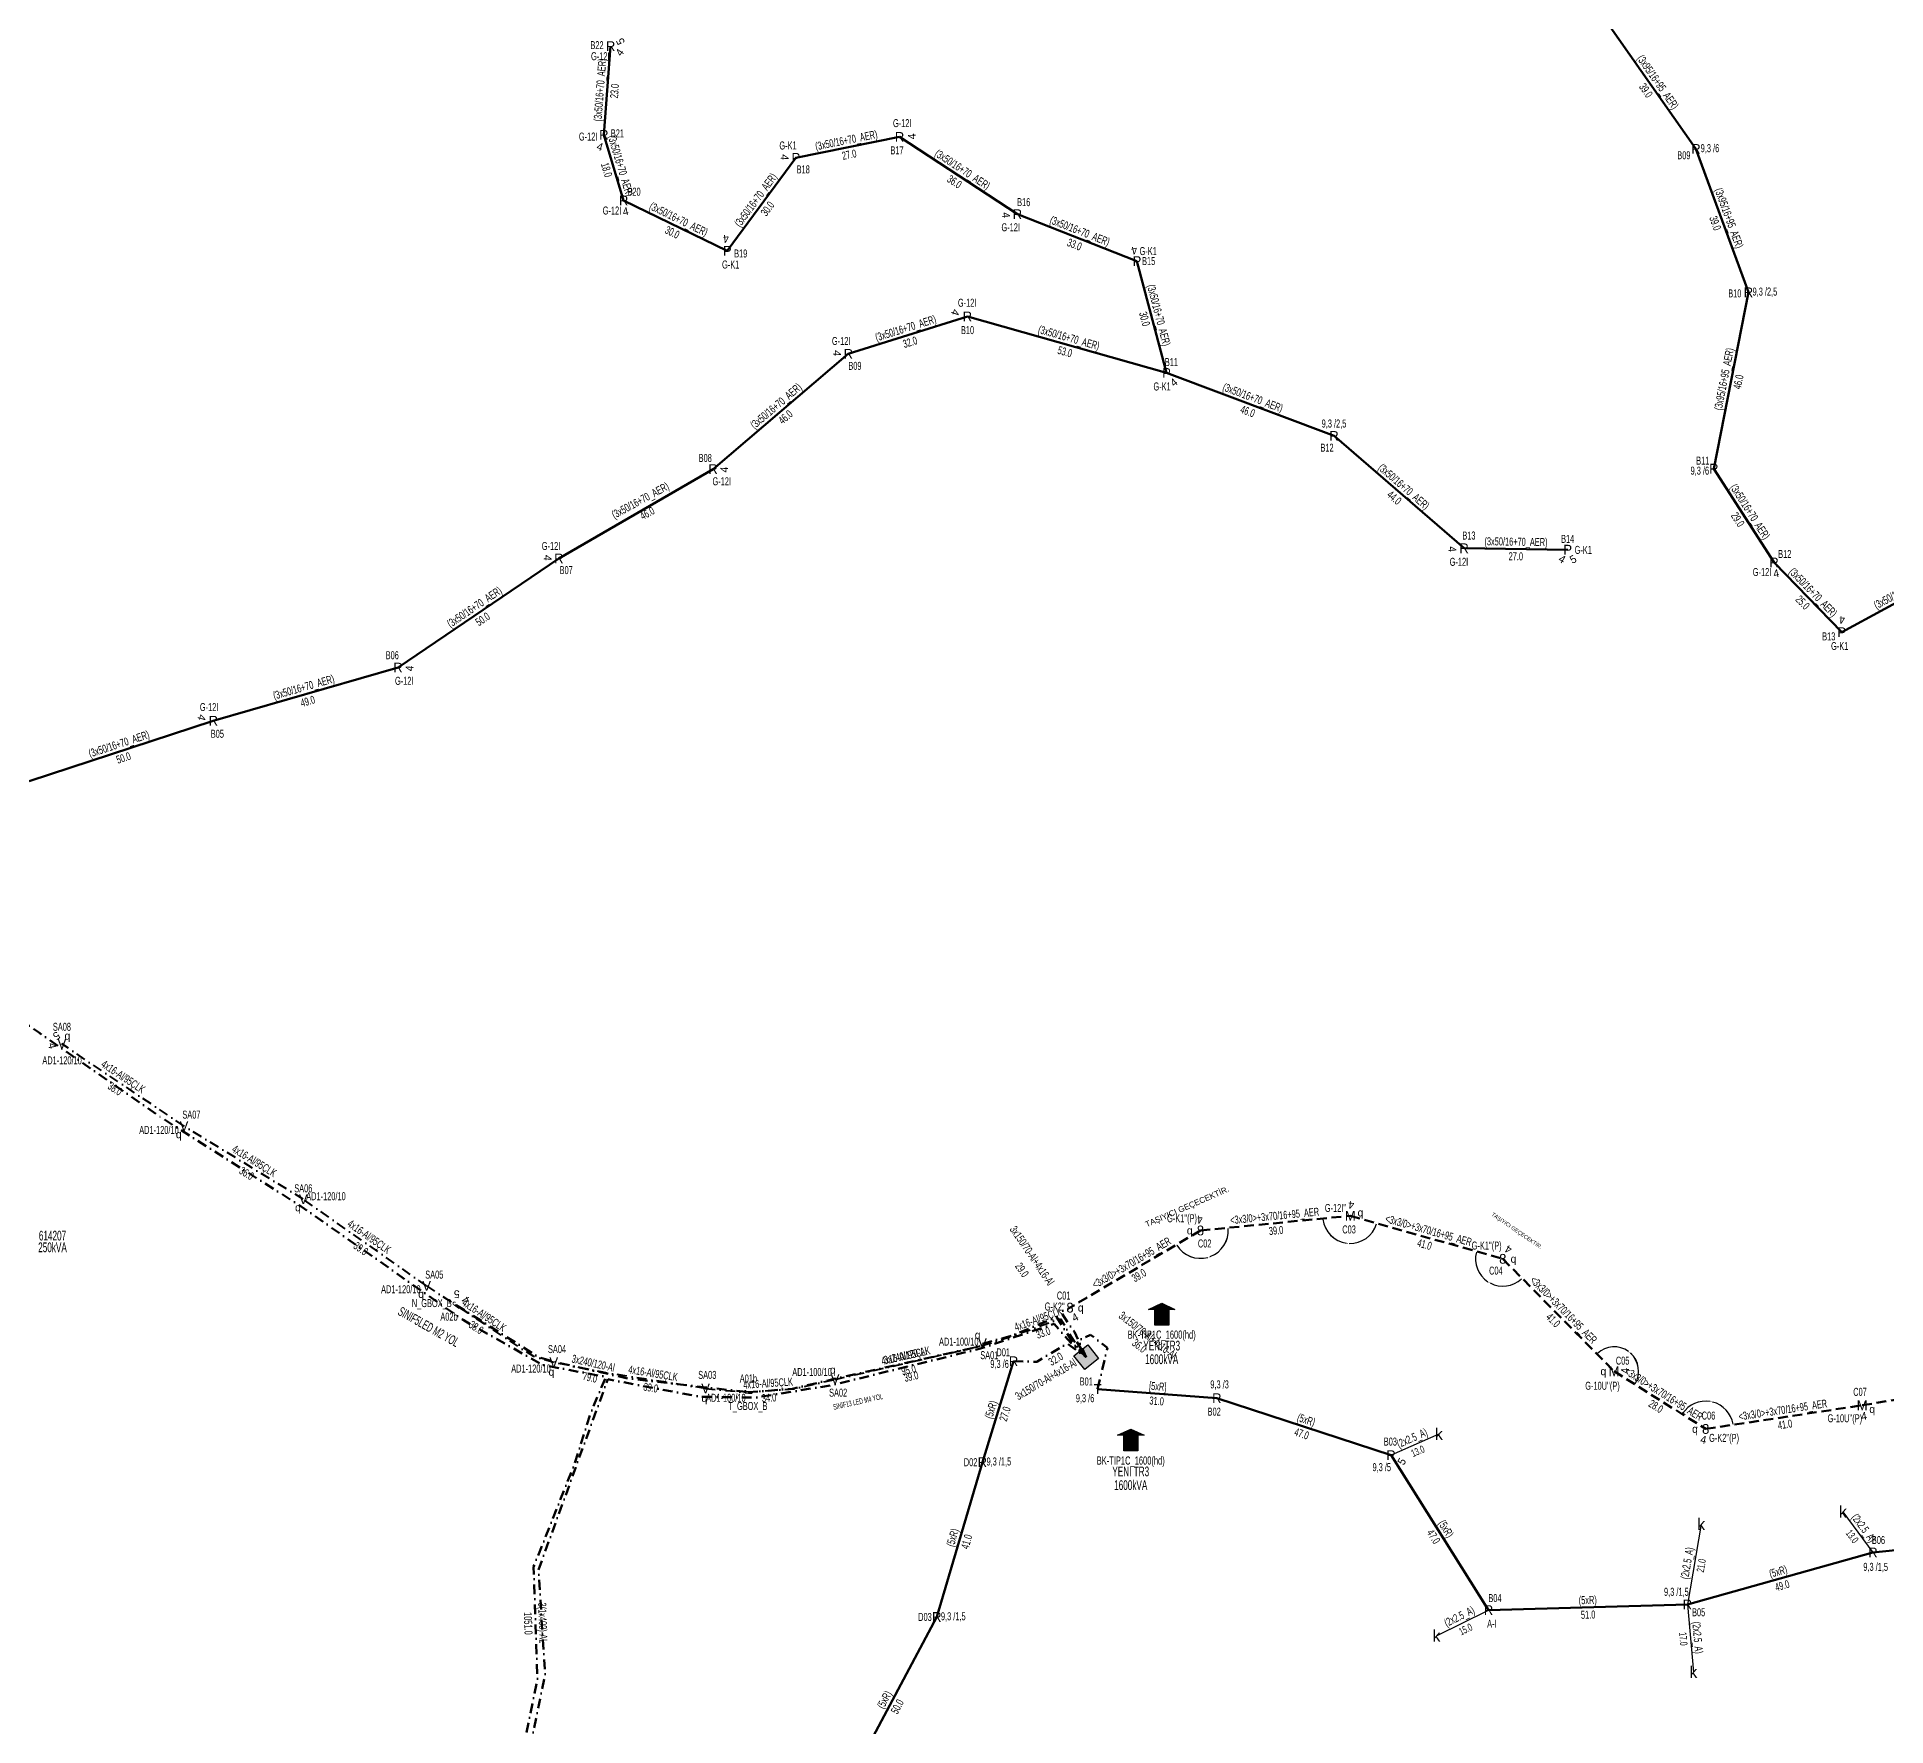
# Model space of a CAD drawing. Header units: millimetres. Extents: x 415467 to 419266, y 4041401 to 4045614.
# Drawn here: x 418091.7 to 418565.4, y 4044532.8 to 4044965.5 of the extents above; entities that cross this region are included whole.
import ezdxf
from ezdxf.enums import TextEntityAlignment as Align

# ---------------------------------------------------------------- set-up
doc = ezdxf.new("R2010")
doc.units = ezdxf.units.MM
doc.linetypes.add('DASHDOT', pattern=[5, 2.5, -1.25, 0, -1.25])
doc.linetypes.add('DASHED', pattern=[3.75, 2.5, -1.25])
for name, color, linetype, lineweight in [('ACI', 30, 'Continuous', 25), ('DIREK_AG_MEVCUT', 120, 'Continuous', 25), ('DIREK_AYD_YENI', 152, 'Continuous', 25), ('DIREK_BOX_YENI', 5, 'Continuous', 25), ('DIREK_OG_YENI', 10, 'Continuous', 25), ('HAT_ABH_YERALTI_YENI', 6, 'DASHDOT', 80), ('HAT_ABONE_HAVAI_MEVCUT', 56, 'Continuous', 30), ('HAT_AG_HAVAI_BYSK', 3, 'Continuous', 50), ('HAT_AG_HAVAI_MEVCUT', 126, 'Continuous', 50), ('HAT_AG_YERALTI_YENI', 3, 'DASHDOT', 50), ('HAT_AYD_YERALTI_YENI', 4, 'DASHDOT', 40), ('HAT_BOX_YERALTI_YENI', 5, 'DASHDOT', 50), ('HAT_OG_HAVAI_ILERDE', 1, 'DASHED', 70), ('KOFRE_ABONE_MEVCUT', 6, 'Continuous', 25), ('KULLANICI', 1, 'Continuous', 25), ('TRAFO_MEVCUT', 5, 'Continuous', 30), ('TRAFO_TADILAT_BYSK', 5, 'Continuous', 30), ('TRAFO_YENI', 5, 'Continuous', 30)]:
    doc.layers.add(name, color=color, linetype=linetype, lineweight=lineweight)
doc.layers.add('DIREK_AG_TADILAT_BYSK', color=3, linetype='Continuous')
doc.styles.add('Direk', font='B_CAD')
doc.styles.get("Standard").update_dxf_attribs({"font": 'Arial'})
doc.dimstyles.new('ISO-25', dxfattribs={"dimtxt": 0.18, "dimasz": 0.18, "dimexe": 0.18, "dimexo": 0.0625, "dimgap": 0.09, "dimtad": 0, "dimtih": 1, "dimtoh": 1, "dimdec": 4, "dimzin": 0, "dimdsep": 46, "dimtxsty": 'Standard', "dimcen": 0.09, "dimadec": 0, "dimazin": 0, "dimtfac": 1, "dimtdec": 4, "dimtofl": 0, "dimtmove": 0, "dimatfit": 3, "dimfxl": 1, "dimtolj": 1, "dimtzin": 0, "dimarcsym": 0})

# ---------------------------------------------------------------- blocks, each defined once
blk = doc.blocks.new('*D594')
at = {"layer": 'ACI', "color": 0, "lineweight": -2, "transparency": 16777216}
for start, end in [(290.72462, 4.140751), (212.048608, 285.464739)]:
    blk.add_arc((418389.745386, 4044659.765534), 7.141548, start, end, dxfattribs=at)
at = {"layer": 'ACI', "color": 0, "transparency": 16777216}
for points in [[(418396.898184, 4044660.283746), (418396.8384, 4044660.27866), (418396.853034, 4044660.460555)], [(418383.717849, 4044655.991551), (418383.666596, 4044655.960356), (418383.598638, 4044656.129713)]]:
    blk.add_solid(points, dxfattribs=at)
at = {"layer": 'Defpoints', "color": 0, "transparency": 16777216}
for p in [(418428.133873, 4044663.519349), (418389.745386, 4044659.765534), (418389.745386, 4044659.765534), (418394.699571, 4044654.621824), (418356.333, 4044640.002)]:
    blk.add_point(p, dxfattribs=at)
at = {"layer": 'ACI', "color": 0, "transparency": 16777216, "insert": (418391.963466, 4044652.977174), "char_height": 0.18, "attachment_point": 5, "rotation": 18.09467953}
blk.add_mtext('\\A1;155%%d', dxfattribs=at)
blk = doc.blocks.new('*D595')
at = {"layer": 'ACI', "color": 0, "lineweight": -2, "transparency": 16777216}
for start, end in [(187.045666, 262.256884), (267.579987, 342.791204)]:
    blk.add_arc((418428.133873, 4044663.519349), 7.05679, start, end, dxfattribs=at)
at = {"layer": 'ACI', "color": 0, "transparency": 16777216}
for points in [[(418421.160189, 4044662.65706), (418421.100553, 4044662.650461), (418421.110572, 4044662.832668)], [(418434.903518, 4044661.423055), (418434.845983, 4044661.440074), (418434.925807, 4044661.604172)]]:
    blk.add_solid(points, dxfattribs=at)
at = {"layer": 'Defpoints', "color": 0, "transparency": 16777216}
for p in [(418428.133873, 4044663.519349), (418428.133873, 4044663.519349), (418389.745, 4044659.766), (418424.443946, 4044657.504141), (418467.206989, 4044652.501584)]:
    blk.add_point(p, dxfattribs=at)
at = {"layer": 'ACI', "color": 0, "transparency": 16777216, "insert": (418427.508826, 4044656.490295), "char_height": 0.18, "attachment_point": 5, "rotation": 354.91843515}
blk.add_mtext('\\A1;159%%d', dxfattribs=at)
blk = doc.blocks.new('*D596')
at = {"layer": 'ACI', "color": 0, "lineweight": -2, "transparency": 16777216}
for start, end in [(165.728839, 236.792007), (242.166876, 313.230044)]:
    blk.add_arc((418467.206989, 4044652.501584), 6.988874, start, end, dxfattribs=at)
at = {"layer": 'ACI', "color": 0, "transparency": 16777216}
for points in [[(418460.462769, 4044654.216651), (418460.404816, 4044654.232189), (418460.480407, 4044654.398279)], [(418472.014701, 4044647.387831), (418471.973046, 4044647.431015), (418472.123425, 4044647.534389)]]:
    blk.add_solid(points, dxfattribs=at)
at = {"layer": 'Defpoints', "color": 0, "transparency": 16777216}
for p in [(418428.134, 4044663.519), (418467.206989, 4044652.501584), (418467.206989, 4044652.501584), (418466.543799, 4044645.544247), (418495.716406, 4044623.697825)]:
    blk.add_point(p, dxfattribs=at)
at = {"layer": 'ACI', "color": 0, "transparency": 16777216, "insert": (418463.657707, 4044646.481039), "char_height": 0.18, "attachment_point": 5, "rotation": 329.47944173}
blk.add_mtext('\\A1;150%%d', dxfattribs=at)
blk = doc.blocks.new('*D597')
at = {"layer": 'ACI', "color": 0, "lineweight": -2, "transparency": 16777216}
for start, end in [(54.25669, 133.062196), (329.466034, 48.27154)]:
    blk.add_arc((418495.716406, 4044623.697825), 6.2768, start, end, dxfattribs=at)
at = {"layer": 'ACI', "color": 0, "transparency": 16777216}
for points in [[(418491.409862, 4044628.305359), (418491.451454, 4044628.262114), (418491.300924, 4044628.158961)], [(418501.097172, 4044620.524514), (418501.148409, 4044620.493293), (418501.029128, 4044620.355191)]]:
    blk.add_solid(points, dxfattribs=at)
at = {"layer": 'Defpoints', "color": 0, "transparency": 16777216}
for p in [(418467.207, 4044652.502), (418496.905703, 4044629.860924), (418495.716406, 4044623.697825), (418495.716406, 4044623.697825), (418519.187305, 4044608.930512)]:
    blk.add_point(p, dxfattribs=at)
at = {"layer": 'ACI', "color": 0, "transparency": 16777216, "insert": (418499.643996, 4044628.593972), "char_height": 0.18, "attachment_point": 5, "rotation": 141.26411519}
blk.add_mtext('\\A1;167%%d', dxfattribs=at)
blk = doc.blocks.new('*D598')
at = {"layer": 'ACI', "color": 0, "lineweight": -2, "transparency": 16777216}
for start, end in [(80.839834, 146.375456), (10.031818, 75.567439)]:
    blk.add_arc((418519.187305, 4044608.930512), 7.12461, start, end, dxfattribs=at)
at = {"layer": 'ACI', "color": 0, "transparency": 16777216}
for points in [[(418513.229566, 4044612.892049), (418513.279943, 4044612.859458), (418513.156981, 4044612.724623)], [(418526.173383, 4044610.166732), (418526.232593, 4044610.176436), (418526.232102, 4044609.993954)]]:
    blk.add_solid(points, dxfattribs=at)
at = {"layer": 'Defpoints', "color": 0, "transparency": 16777216}
for p in [(418495.716, 4044623.698), (418523.274102, 4044614.766449), (418559.274482, 4044614.981841), (418519.187305, 4044608.930512), (418519.187305, 4044608.930512)]:
    blk.add_point(p, dxfattribs=at)
at = {"layer": 'ACI', "color": 0, "transparency": 16777216, "insert": (418520.643817, 4044615.904653), "char_height": 0.18, "attachment_point": 5, "rotation": 168.20363693}
blk.add_mtext('\\A1;139%%d', dxfattribs=at)
blk = doc.blocks.new('YENI_BINA_KARE')
blk.add_hatch(color=5).paths.add_polyline_path([(-2.25, -2.25), (2.25, -2.25), (2.25, 2.25), (-2.25, 2.25)])
at = {"layer": 'TRAFO_TADILAT_BYSK', "linetype": 'Continuous'}
for p, q in [((-2.25, -2.25), (-2.25, 2.25)), ((-2.25, 2.25), (2.25, 2.25)), ((0, 1.8), (0, 2.7)), ((2.25, 2.25), (2.25, -2.25)), ((2.25, -2.25), (-2.25, -2.25))]:
    blk.add_line(p, q, dxfattribs=at)
blk = doc.blocks.new('YENI_BETKOSK')
at = {"layer": 'TRAFO_YENI', "linetype": 'Continuous'}
for p, q in [((-3.4, 2), (0, 3.6)), ((-1.8, 2), (-3.4, 2)), ((-1.8, -2), (-1.8, 2)), ((0, 3.6), (3.4, 2)), ((3.4, 2), (1.8, 2)), ((1.8, 2), (1.8, -2)), ((1.8, -2), (-1.8, -2))]:
    blk.add_line(p, q, dxfattribs=at)
for points in [[(-3.4, 2), (-1.8, 2), (-1.8, 2.752941)], [(-1.8, 2.752941), (0, -2), (0, 3.6)], [(-1.8, -2), (-1.8, 2.752941), (0, -2)], [(0, -2), (0, 3.6), (1.8, -2)], [(0, 3.6), (1.8, -2), (1.8, 2.752941)], [(1.8, 2), (1.8, 2.752941), (3.4, 2)]]:
    blk.add_solid(points, dxfattribs=at)
blk = doc.blocks.new('*D605')
at = {"layer": 'ACI', "color": 0, "lineweight": -2, "transparency": 16777216}
for start, end in [(290.7272, 4.1408), (212.0486, 285.4621)]:
    blk.add_arc((418389.75, 4044659.77), 7.14, start, end, dxfattribs=at)
at = {"layer": 'ACI', "color": 0, "transparency": 16777216}
for points in [[(418396.84, 4044660.28), (418396.9, 4044660.28), (418396.85, 4044660.46)], [(418383.67, 4044655.96), (418383.72, 4044655.99), (418383.6, 4044656.13)]]:
    blk.add_solid(points, dxfattribs=at)
at = {"layer": 'Defpoints', "color": 0, "transparency": 16777216}
for p in [(418428.13, 4044663.52), (418389.75, 4044659.77), (418389.75, 4044659.77), (418394.7, 4044654.62), (418356.33, 4044640)]:
    blk.add_point(p, dxfattribs=at)
at = {"layer": 'ACI', "color": 0, "transparency": 16777216, "insert": (418391.96, 4044652.98), "char_height": 0.18, "attachment_point": 5, "rotation": 18.0947}
blk.add_mtext('\\A1;155°', dxfattribs=at)
blk = doc.blocks.new('*D606')
at = {"layer": 'ACI', "color": 0, "lineweight": -2, "transparency": 16777216}
for start, end in [(187.0457, 262.2542), (267.5826, 342.7912)]:
    blk.add_arc((418428.13, 4044663.52), 7.06, start, end, dxfattribs=at)
at = {"layer": 'ACI', "color": 0, "transparency": 16777216}
for points in [[(418421.1, 4044662.65), (418421.16, 4044662.66), (418421.11, 4044662.83)], [(418434.85, 4044661.44), (418434.9, 4044661.42), (418434.93, 4044661.6)]]:
    blk.add_solid(points, dxfattribs=at)
at = {"layer": 'Defpoints', "color": 0, "transparency": 16777216}
for p in [(418428.13, 4044663.52), (418428.13, 4044663.52), (418389.74, 4044659.77), (418430.7, 4044656.95), (418467.21, 4044652.5)]:
    blk.add_point(p, dxfattribs=at)
at = {"layer": 'ACI', "color": 0, "transparency": 16777216, "insert": (418427.51, 4044656.49), "char_height": 0.18, "attachment_point": 5, "rotation": 354.9184}
blk.add_mtext('\\A1;159°', dxfattribs=at)
blk = doc.blocks.new('*D607')
at = {"layer": 'ACI', "color": 0, "lineweight": -2, "transparency": 16777216}
for start, end in [(165.7288, 236.7893), (242.1695, 313.23)]:
    blk.add_arc((418467.21, 4044652.5), 6.99, start, end, dxfattribs=at)
at = {"layer": 'ACI', "color": 0, "transparency": 16777216}
for points in [[(418460.4, 4044654.23), (418460.46, 4044654.22), (418460.48, 4044654.4)], [(418471.97, 4044647.43), (418472.01, 4044647.39), (418472.12, 4044647.53)]]:
    blk.add_solid(points, dxfattribs=at)
at = {"layer": 'Defpoints', "color": 0, "transparency": 16777216}
for p in [(418428.13, 4044663.52), (418467.21, 4044652.5), (418467.21, 4044652.5), (418461.44, 4044648.55), (418495.72, 4044623.7)]:
    blk.add_point(p, dxfattribs=at)
at = {"layer": 'ACI', "color": 0, "transparency": 16777216, "insert": (418463.66, 4044646.48), "char_height": 0.18, "attachment_point": 5, "rotation": 329.4794}
blk.add_mtext('\\A1;150°', dxfattribs=at)
blk = doc.blocks.new('*D608')
at = {"layer": 'ACI', "color": 0, "lineweight": -2, "transparency": 16777216}
for start, end in [(54.2597, 133.0622), (329.466, 48.2686)]:
    blk.add_arc((418495.72, 4044623.7), 6.28, start, end, dxfattribs=at)
at = {"layer": 'ACI', "color": 0, "transparency": 16777216}
for points in [[(418491.45, 4044628.26), (418491.41, 4044628.31), (418491.3, 4044628.16)], [(418501.15, 4044620.49), (418501.1, 4044620.52), (418501.03, 4044620.36)]]:
    blk.add_solid(points, dxfattribs=at)
at = {"layer": 'Defpoints', "color": 0, "transparency": 16777216}
for p in [(418467.21, 4044652.5), (418495.72, 4044623.7), (418495.72, 4044623.7), (418501.47, 4044626.2), (418519.19, 4044608.93)]:
    blk.add_point(p, dxfattribs=at)
at = {"layer": 'ACI', "color": 0, "transparency": 16777216, "insert": (418499.64, 4044628.59), "char_height": 0.18, "attachment_point": 5, "rotation": 141.2641}
blk.add_mtext('\\A1;167°', dxfattribs=at)
blk = doc.blocks.new('*D609')
at = {"layer": 'ACI', "color": 0, "lineweight": -2, "transparency": 16777216}
for start, end in [(80.8425, 146.3755), (10.0318, 75.5648)]:
    blk.add_arc((418519.19, 4044608.93), 7.12, start, end, dxfattribs=at)
at = {"layer": 'ACI', "color": 0, "transparency": 16777216}
for points in [[(418513.28, 4044612.86), (418513.23, 4044612.89), (418513.16, 4044612.72)], [(418526.23, 4044610.18), (418526.17, 4044610.17), (418526.23, 4044609.99)]]:
    blk.add_solid(points, dxfattribs=at)
at = {"layer": 'Defpoints', "color": 0, "transparency": 16777216}
for p in [(418495.72, 4044623.7), (418517.78, 4044615.91), (418559.27, 4044614.98), (418519.19, 4044608.93), (418519.19, 4044608.93)]:
    blk.add_point(p, dxfattribs=at)
at = {"layer": 'ACI', "color": 0, "transparency": 16777216, "insert": (418520.64, 4044615.9), "char_height": 0.18, "attachment_point": 5, "rotation": 168.2036}
blk.add_mtext('\\A1;139°', dxfattribs=at)

msp = doc.modelspace()

# ---------------------------------------------------------------- linework, layer by layer
at = {"layer": 'HAT_ABH_YERALTI_YENI', "flags": 128}
for points in [[(417825.433, 4044772.327), (417828.50571, 4044766.6066), (417839.027713, 4044768.384967), (417860.466912, 4044772.633287), (417892.114301, 4044776.779928), (417915.233069, 4044778.854689), (417935.073067, 4044779.542279), (417958.379073, 4044771.985908), (417974.171851, 4044767.6418), (418009.911368, 4044757.422266), (418040.637593, 4044745.270093), (418067.598544, 4044726.871121), (418092.039636, 4044710.565163), (418123.26048, 4044688.861511), (418158.791803, 4044666.326644), (418200.842143, 4044636.853355), (418221.260447, 4044625.295997), (418237.414373, 4044622.279939), (418233.574089, 4044613.09665), (418229.232898, 4044599.488687), (418218.926472, 4044573.66749), (418219.888205, 4044544.692969), (418214.294748, 4044517.226589), (418193.638773, 4044416.848796), (418174.483543, 4044340.352227), (418161.966756, 4044296.88013), (418144.410807, 4044225.09809), (418129.005568, 4044166.415309), (418120.882468, 4044138.636988), (418119.713686, 4044134.546251), (418115.539464, 4044121.689648), (418146.428706, 4044115.762252), (418160.704545, 4044114.009079), (418166.04224, 4044113.177788), (418168.964196, 4044128.288472), (418177.562, 4044125.72)], [(418360.492, 4044627.323), (418356.568796, 4044630.967389), (418352.286776, 4044635.833321), (418333.439399, 4044629.50761), (418295.266883, 4044620.132745), (418275.674368, 4044616.94494), (418261.70551, 4044617.158749), (418237.901435, 4044621.648739), (418220.158174, 4044572.786919), (418221.880548, 4044546.168405), (418201.6766, 4044448.232151), (418175.265539, 4044339.163055), (418144.293806, 4044220.570928), (418121.499628, 4044134.127738), (418117.009638, 4044122.154431), (418147.085445, 4044116.809204), (418165.473024, 4044114.386035), (418167.967463, 4044129.709017), (418173.02761, 4044128.782511), (418177.562, 4044125.72)]]:
    msp.add_lwpolyline(points, dxfattribs=at)
at = {"layer": 'HAT_ABONE_HAVAI_MEVCUT'}
for p, q in [((418450.838447, 4044607.620164), (418438.579707, 4044602.197206)), ((418554.32771, 4044587.675128), (418562.035278, 4044577.276677)), ((418518.036913, 4044584.519406), (418514.494296, 4044563.959524)), ((418450.223562, 4044555.955062), (418463.548701, 4044562.523174)), ((418514.494296, 4044563.959524), (418516.028727, 4044546.650749))]:
    msp.add_line(p, q, dxfattribs=at)
at = {"layer": 'HAT_AG_HAVAI_BYSK'}
msp.add_line((418393.948945, 4044616.796053), (418363.407, 4044619.152), dxfattribs=at)
at = {"layer": 'HAT_AG_HAVAI_MEVCUT'}
for p, q in [((418494.122665, 4044968.911348), (418516.696205, 4044936.797345)), ((418236.913736, 4044940.397023), (418238.644802, 4044963.10861)), ((418241.979414, 4044923.566219), (418236.913736, 4044940.397023)), ((418312.670555, 4044939.86791), (418286.108885, 4044934.506159)), ((418312.670555, 4044939.86791), (418342.860348, 4044920.064514)), ((418516.696205, 4044936.797345), (418530.136472, 4044900.071856)), ((418286.108885, 4044934.506159), (418268.531906, 4044910.697343)), ((418241.979414, 4044923.566219), (418268.531906, 4044910.697343)), ((418342.860348, 4044920.064514), (418373.484821, 4044908.064411)), ((418381.06, 4044879.421), (418373.484821, 4044908.064411)), ((418521.267534, 4044854.895569), (418530.136472, 4044900.071856)), ((418330.038, 4044893.893), (418299.539901, 4044884.29695)), ((418381.06, 4044879.421), (418330.038, 4044893.893)), ((418299.539901, 4044884.29695), (418264.903828, 4044854.783451)), ((418381.06, 4044879.421), (418423.969174, 4044863.278996)), ((418423.969174, 4044863.278996), (418457.287, 4044834.498)), ((418264.903828, 4044854.783451), (418225.400406, 4044831.879199)), ((418521.267534, 4044854.895569), (418536.702, 4044830.865)), ((418225.400406, 4044831.879199), (418184.190985, 4044803.940499)), ((418457.287, 4044834.498), (418483.843, 4044834.146)), ((418536.702, 4044830.865), (418554.047013, 4044813.007957)), ((418554.047013, 4044813.007957), (418586.899, 4044830.897)), ((418184.190985, 4044803.940499), (418136.867647, 4044790.335859)), ((418089.665792, 4044774.887424), (418136.867647, 4044790.335859)), ((418341.870514, 4044626.268419), (418333.888208, 4044600.415529)), ((418393.948945, 4044616.796053), (418438.579707, 4044602.197206)), ((418333.888208, 4044600.415529), (418322.209783, 4044560.764073)), ((418438.579707, 4044602.197206), (418463.548701, 4044562.523174)), ((418562.035278, 4044577.276677), (418597.450545, 4044580.908101)), ((418514.494296, 4044563.959524), (418562.035278, 4044577.276677)), ((418463.548701, 4044562.523174), (418514.494296, 4044563.959524)), ((418298.660355, 4044516.638356), (418322.209783, 4044560.764073))]:
    msp.add_line(p, q, dxfattribs=at)
at = {"layer": 'HAT_AG_YERALTI_YENI', "flags": 128}
for points in [[(418360.492, 4044627.323), (418357.457397, 4044633.776768), (418353.961463, 4044638.906672), (418356.333, 4044640.002)], [(418363.407, 4044619.152), (418365.926226, 4044629.71058), (418361.585036, 4044633.075003), (418358.003553, 4044631.338526), (418360.492, 4044627.323)], [(418341.870514, 4044626.268419), (418347.801755, 4044626.129097), (418355.615898, 4044630.795877), (418360.492, 4044627.323)]]:
    msp.add_lwpolyline(points, dxfattribs=at)
at = {"layer": 'HAT_AYD_YERALTI_YENI', "flags": 128}
for points in [[(418129.36632, 4044686.499807), (418098.081587, 4044707.553741)], [(418159.921383, 4044667.758169), (418129.36632, 4044686.499807)], [(418191.508657, 4044645.570233), (418159.921383, 4044667.758169)], [(418224.07978, 4044625.985735), (418218.973258, 4044627.450767), (418191.508657, 4044645.570233)], [(418333.910358, 4044630.85896), (418343.727576, 4044633.498403), (418353.903785, 4044637.153934), (418358.794294, 4044629.052486), (418360.492, 4044627.323)], [(418296.152232, 4044621.639388), (418333.144142, 4044630.095623), (418333.910358, 4044630.85896)], [(418262.971487, 4044619.299895), (418236.638772, 4044623.436816), (418224.07978, 4044625.985735)], [(418262.971487, 4044619.299895), (418272.663155, 4044618.367891), (418285.544914, 4044619.203876), (418296.152232, 4044621.639388)]]:
    msp.add_lwpolyline(points, dxfattribs=at)
at = {"layer": 'HAT_BOX_YERALTI_YENI', "flags": 128}
for points in [[(418199.107624, 4044640.648702), (418220.117093, 4044627.377116), (418224.349754, 4044626.074759), (418243.233934, 4044621.842098), (418273.878894, 4044618.353544)], [(418273.878894, 4044618.353544), (418285.238555, 4044619.207015), (418295.809957, 4044621.726368), (418333.310171, 4044630.111196), (418340.769431, 4044632.482352), (418352.872205, 4044637.619856), (418357.713314, 4044630.111196), (418360.492, 4044627.323)]]:
    msp.add_lwpolyline(points, dxfattribs=at)
at = {"layer": 'HAT_OG_HAVAI_ILERDE'}
for p, q in [((418389.745, 4044659.766), (418428.134, 4044663.519)), ((418428.134, 4044663.519), (418467.207, 4044652.502)), ((418389.745, 4044659.766), (418356.333, 4044640.002)), ((418467.207, 4044652.502), (418495.716, 4044623.698)), ((418495.716, 4044623.698), (418519.187, 4044608.931)), ((418559.274, 4044614.982), (418590.425, 4044620.33)), ((418519.187, 4044608.931), (418559.274, 4044614.982))]:
    msp.add_line(p, q, dxfattribs=at)

# ---------------------------------------------------------------- block references
at = {"layer": 'TRAFO_YENI'}
for p in [(418379.82556, 4044637.54006), (418371.891694, 4044605.296013)]:
    msp.add_blockref('YENI_BETKOSK', p, dxfattribs=at)
at = {"layer": 'TRAFO_YENI', "rotation": 38.254565}
msp.add_blockref('YENI_BINA_KARE', (418360.492, 4044627.323), dxfattribs=at)
msp.add_blockref('YENI_BINA_KARE', (418360.492, 4044627.323), dxfattribs=at)

# ---------------------------------------------------------------- texts
at = {"layer": 'DIREK_AG_MEVCUT', "color": 32, "style": 'Direk'}
for s, rotation, p in [('5', 475.641371, (418241.169059, 4044964.320273)), ('4', 415.641371, (418240.956261, 4044961.528371)), ('4', 341.601129, (418235.917723, 4044937.367609)), ('4', 92.654543, (418315.811975, 4044939.997589)), ('4', 266.739946, (418283.262456, 4044934.66539)), ('4', 370.222428, (418242.480164, 4044920.791097)), ('4', 274.201154, (418339.938579, 4044919.859391)), ('4', 185.755487, (418268.205476, 4044913.777212)), ('4', 193.579043, (418372.823154, 4044910.803178)), ('4', 251.67971, (418326.961013, 4044894.909914)), ('4', 266.104604, (418296.661323, 4044884.487169)), ('4', 398.058611, (418382.929379, 4044877.006624)), ('4', 87.563388, (418267.738312, 4044854.664411)), ('4', 266.632847, (418222.552197, 4044832.043655)), ('4', 273.947863, (418454.273966, 4044834.305224)), ('4', 329.240588, (418482.410984, 4044831.739897)), ('5', 389.240588, (418485.210738, 4044831.702786)), ('4', 370.779923, (418537.231048, 4044828.089812)), ('4', 178.845107, (418554.12507, 4044816.176576)), ('4', 86.071075, (418187.125233, 4044803.748646)), ('4', 254.307896, (418133.923475, 4044791.147015)), ('5', 419.345289, (418441.320122, 4044600.613899))]:
    msp.add_text(s, height=2, rotation=rotation, dxfattribs=at).set_placement(p, align=Align.MIDDLE_CENTER)
at = {"layer": 'DIREK_AG_MEVCUT', "width": 0.53}
for s, p in [('B22', (418235.154924, 4044963.374607)), ('G-12I', (418235.993315, 4044960.541884)), ('G-12I', (418232.884715, 4044939.959618)), ('B21', (418240.393291, 4044940.774776)), ('G-12I', (418313.35389, 4044943.40793)), ('G-K1', (418284.090082, 4044937.676533)), ('B17', (418312.007191, 4044936.43135)), ('B09', (418513.594563, 4044935.175673)), ('9,3 /6', (418520.282164, 4044936.982763)), ('B18', (418287.988805, 4044931.553889)), ('B20', (418244.642956, 4044925.836802)), ('G-12I', (418238.993906, 4044921.021169)), ('B16', (418344.467276, 4044923.17382)), ('G-12I', (418341.136231, 4044916.728456)), ('G-K1', (418269.397505, 4044907.187236)), ('B19', (418271.964153, 4044910.012012)), ('G-K1', (418376.366026, 4044910.632193)), ('B15', (418376.474112, 4044908.077849)), ('G-12I', (418329.988095, 4044897.400554)), ('B10', (418526.647247, 4044899.797434)), ('9,3 /2,5', (418534.35539, 4044900.257274)), ('B10', (418330.087793, 4044890.393354)), ('G-12I', (418297.715472, 4044887.595071)), ('B09', (418301.23407, 4044881.234306)), ('B11', (418382.313068, 4044882.195946)), ('G-K1', (418379.918247, 4044875.95358)), ('9,3 /2,5', (418423.968156, 4044866.459709)), ('B12', (418422.181294, 4044860.270095)), ('B08', (418262.882828, 4044857.640995)), ('B11', (418518.437795, 4044856.955321)), ('G-12I', (418267.110191, 4044851.663815)), ('9,3 /6', (418517.688358, 4044854.397413)), ('B13', (418458.529329, 4044837.770097)), ('B14', (418483.824177, 4044836.921)), ('G-12I', (418223.382271, 4044835.093804)), ('G-12I', (418455.974627, 4044831.04142)), ('G-K1', (418487.824005, 4044834.093232)), ('B12', (418539.443434, 4044833.0409)), ('B07', (418227.261372, 4044828.914944)), ('G-12I', (418533.619492, 4044828.418386)), ('B13', (418550.713952, 4044811.939917)), ('B06', (418182.706976, 4044807.110313)), ('G-K1', (418553.510877, 4044809.476169)), ('G-12I', (418185.774939, 4044800.557202)), ('G-12I', (418135.791668, 4044793.837568)), ('B05', (418137.895664, 4044786.990237)), ('D01', (418339.225359, 4044628.560396)), ('9,3 /6', (418338.291337, 4044625.591679)), ('9,3 /3', (418394.655341, 4044620.343456)), ('B02', (418393.26541, 4044613.363448)), ('B03', (418438.404147, 4044605.6928)), ('D02', (418330.867883, 4044600.411369)), ('9,3 /1,5', (418338.107125, 4044600.600947)), ('9,3 /5', (418436.198252, 4044599.145168)), ('B06', (418563.447652, 4044580.479051)), ('9,3 /1,5', (418562.731235, 4044573.611519)), ('B04', (418465.197259, 4044565.610609)), ('9,3 /1,5', (418511.671385, 4044567.216171)), ('9,3 /1,5', (418326.428701, 4044560.949491)), ('B05', (418517.373792, 4044561.969925)), ('D03', (418319.178436, 4044560.778151)), ('A-I', (418464.410268, 4044559.048787))]:
    msp.add_text(s, height=2.05, dxfattribs=at).set_placement(p, align=Align.MIDDLE_CENTER)
at = {"layer": 'DIREK_AG_MEVCUT', "style": 'Direk'}
for s, p in [('R', (418238.644802, 4044963.10861)), ('R', (418236.913736, 4044940.397023)), ('R', (418312.670555, 4044939.86791)), ('R', (418516.696205, 4044936.797345)), ('P', (418286.108885, 4044934.506159)), ('R', (418241.979414, 4044923.566219)), ('R', (418342.860348, 4044920.064514)), ('P', (418268.531906, 4044910.697343)), ('P', (418373.484821, 4044908.064411)), ('R', (418530.136472, 4044900.071856)), ('R', (418330.038, 4044893.893)), ('R', (418299.539901, 4044884.29695)), ('P', (418381.06, 4044879.421)), ('R', (418423.969174, 4044863.278996)), ('R', (418264.903828, 4044854.783451)), ('R', (418521.267534, 4044854.895569)), ('R', (418225.400406, 4044831.879199)), ('R', (418457.287, 4044834.498)), ('P', (418483.843, 4044834.146)), ('R', (418536.702, 4044830.865)), ('P', (418554.047013, 4044813.007957)), ('R', (418184.190985, 4044803.940499)), ('R', (418136.867647, 4044790.335859)), ('R', (418341.870514, 4044626.268419)), ('R', (418393.948945, 4044616.796053)), ('R', (418333.888208, 4044600.415529)), ('R', (418438.579707, 4044602.197206)), ('R', (418562.035278, 4044577.276677)), ('R', (418322.209783, 4044560.764073)), ('R', (418463.548701, 4044562.523174)), ('R', (418514.494296, 4044563.959524))]:
    msp.add_text(s, height=2.5, dxfattribs=at).set_placement(p, align=Align.MIDDLE_CENTER)
at = {"layer": 'DIREK_AG_TADILAT_BYSK', "width": 0.53}
for s, p in [('B01', (418360.494057, 4044621.0923)), ('9,3 /6', (418360.187268, 4044616.805446))]:
    msp.add_text(s, height=2.05, dxfattribs=at).set_placement(p, align=Align.MIDDLE_CENTER)
at = {"layer": 'DIREK_AG_TADILAT_BYSK', "style": 'Direk'}
msp.add_text('T', height=2.5, dxfattribs=at).set_placement((418363.407, 4044619.152), align=Align.MIDDLE_CENTER)
at = {"layer": 'DIREK_AYD_YENI', "color": 32, "style": 'Direk'}
for s, rotation, p in [('5', 213.56032, (418096.699551, 4044709.637002)), ('4', 281.060319, (418095.628023, 4044707.074135))]:
    msp.add_text(s, height=2, rotation=rotation, dxfattribs=at).set_placement(p, align=Align.MIDDLE_CENTER)
at = {"layer": 'DIREK_AYD_YENI', "width": 0.53}
for s, p in [('SA08', (418098.080909, 4044711.938937)), ('AD1-120/10', (418098.119149, 4044703.343865)), ('SA07', (418131.258793, 4044689.444047)), ('AD1-120/10', (418122.938648, 4044685.51942)), ('SA06', (418159.922146, 4044670.568365)), ('AD1-120/10', (418165.724179, 4044668.542491)), ('SA05', (418193.47847, 4044648.4633)), ('AD1-120/10', (418184.905985, 4044644.719235)), ('SA04', (418224.911104, 4044629.385573)), ('AD1-100/10', (418327.832686, 4044631.29439)), ('SA01', (418335.65879, 4044627.826967)), ('AD1-120/10', (418218.249096, 4044624.40435)), ('SA03', (418263.410799, 4044622.772215)), ('AD1-100/10', (418290.241219, 4044623.519456)), ('SA02', (418296.933838, 4044618.227777)), ('AD1-100/10', (418268.168801, 4044616.91617))]:
    msp.add_text(s, height=2.05, dxfattribs=at).set_placement(p, align=Align.MIDDLE_CENTER)
at = {"layer": 'DIREK_AYD_YENI', "style": 'Direk'}
for p in [(418098.081587, 4044707.553741), (418129.36632, 4044686.499807), (418159.921383, 4044667.758169), (418191.508657, 4044645.570233), (418333.910358, 4044630.85896), (418224.07978, 4044625.985735), (418262.971487, 4044619.299895), (418296.152232, 4044621.639388)]:
    msp.add_text('V', height=2.5, dxfattribs=at).set_placement(p, align=Align.MIDDLE_CENTER)
at = {"layer": 'DIREK_AYD_YENI', "color": 4, "style": 'Direk'}
for p in [(418099.477387, 4044709.627806), (418128.014554, 4044684.396779), (418158.548657, 4044665.668762), (418190.101647, 4044643.503757), (418332.661477, 4044633.024669), (418223.485977, 4044623.557279), (418295.593942, 4044624.076253), (418262.657693, 4044616.819667)]:
    msp.add_text('q', height=2, dxfattribs=at).set_placement(p, align=Align.MIDDLE_CENTER)
at = {"layer": 'DIREK_BOX_YENI', "color": 32, "style": 'Direk'}
for s, rotation, p in [('5', 537.719584, (418199.219036, 4044643.446485)), ('4', 477.719584, (418201.586281, 4044641.951107))]:
    msp.add_text(s, height=2, rotation=rotation, dxfattribs=at).set_placement(p, align=Align.MIDDLE_CENTER)
at = {"layer": 'DIREK_BOX_YENI', "width": 0.53}
for s, p in [('N_GBOX_B', (418192.822053, 4044641.164845)), ('A02b', (418197.238402, 4044637.689647)), ('A01b', (418273.946018, 4044621.8529)), ('T_GBOX_B', (418273.81098, 4044614.813031))]:
    msp.add_text(s, height=2.05, dxfattribs=at).set_placement(p, align=Align.MIDDLE_CENTER)
at = {"layer": 'DIREK_BOX_YENI', "style": 'Direk', "width": 0.8}
for rotation, p in [(233.372338, (418199.107624, 4044640.648702)), (266.3255, (418273.878894, 4044618.353544))]:
    msp.add_text('J', height=2.25, rotation=rotation, dxfattribs=at).set_placement(p, align=Align.MIDDLE_CENTER)
at = {"layer": 'DIREK_OG_YENI', "width": 0.53}
for s, p in [("G-12I''", (418424.347292, 4044665.536639)), ("G-K1''(P)", (418385.024178, 4044662.902384)), ('C02', (418390.832047, 4044656.43909)), ('C03', (418427.824006, 4044660.032755)), ("G-K1''(P)", (418463.072057, 4044655.908092)), ('C04', (418465.429531, 4044649.486937)), ('C01', (418354.706165, 4044643.100936)), ("G-K2''", (418352.418062, 4044640.292074)), ('C05', (418497.90605, 4044626.428143)), ("G-10U''(P)", (418492.747282, 4044619.997158)), ('C07', (418558.716666, 4044618.437341)), ('C06', (418519.902516, 4044612.357082)), ("G-10U''(P)", (418554.845151, 4044611.662523)), ("G-K2''(P)", (418523.889163, 4044606.652157))]:
    msp.add_text(s, height=2.05, dxfattribs=at).set_placement(p, align=Align.MIDDLE_CENTER)
at = {"layer": 'DIREK_OG_YENI', "color": 32, "style": 'Direk'}
for rotation, p in [(174.918665, (418428.381995, 4044666.307996)), (182.778107, (418389.609289, 4044662.562709)), (149.479397, (418468.628975, 4044654.91405)), (387.697929, (418357.634468, 4044637.522851)), (92.486103, (418498.535853, 4044623.819456)), (369.162686, (418559.719867, 4044612.217727)), (348.203685, (418518.614587, 4044606.190134))]:
    msp.add_text('4', height=2, rotation=rotation, dxfattribs=at).set_placement(p, align=Align.MIDDLE_CENTER)
at = {"layer": 'DIREK_OG_YENI', "style": 'Direk'}
for s, p in [('M', (418428.134, 4044663.519)), ('8', (418389.745, 4044659.766)), ('8', (418467.207, 4044652.502)), ('8', (418356.333, 4044640.002)), ('M', (418495.716, 4044623.698)), ('M', (418559.274, 4044614.982)), ('8', (418519.187, 4044608.931))]:
    msp.add_text(s, height=2.5, dxfattribs=at).set_placement(p, align=Align.MIDDLE_CENTER)
at = {"layer": 'DIREK_OG_YENI', "color": 4, "style": 'Direk'}
for p in [(418430.752228, 4044664.361375), (418386.995, 4044659.767316), (418469.957, 4044652.503316), (418359.083, 4044640.003316), (418492.966, 4044623.699316), (418561.850665, 4044614.022431), (418516.437, 4044608.932316)]:
    msp.add_text('q', height=2, dxfattribs=at).set_placement(p, align=Align.MIDDLE_CENTER)
at = {"layer": 'HAT_ABH_YERALTI_YENI', "lineweight": 30, "width": 0.53}
msp.add_text('3(1x400)-AL', height=2.05, rotation=271.901084, dxfattribs=at).set_placement((418220.256871, 4044559.208428), align=Align.CENTER)
msp.add_text('1051.0', height=2.05, rotation=271.901084, dxfattribs=at).set_placement((418218.557807, 4044559.152032), align=Align.TOP_CENTER)
at = {"layer": 'HAT_ABONE_HAVAI_MEVCUT', "lineweight": 30, "width": 0.53}
for rotation, p in [(383.863394, (418444.365203, 4044605.686021)), (306.546685, (418558.86436, 4044582.982058)), (440.223521, (418515.427949, 4044574.383799)), (26.239209, (418456.510329, 4044560.001531)), (275.066053, (418516.108191, 4044555.380195))]:
    msp.add_text('(2x2.5_A)', height=2.05, rotation=rotation, dxfattribs=at).set_placement(p, align=Align.CENTER)
for s, rotation, p in [('13.0', 383.863394, (418445.05295, 4044604.131349)), ('13.0', 306.546685, (418557.498628, 4044581.969746)), ('21.0', 440.223521, (418517.103261, 4044574.095131)), ('15.0', 26.239209, (418457.261933, 4044558.476706)), ('17.0', 275.066053, (418514.414832, 4044555.230078))]:
    msp.add_text(s, height=1.9, rotation=rotation, dxfattribs=at).set_placement(p, align=Align.TOP_CENTER)
at = {"layer": 'HAT_AG_HAVAI_BYSK', "lineweight": 30, "width": 0.53}
msp.add_text('[5xR]', height=2.05, rotation=355.589383, dxfattribs=at).set_placement((418378.74324, 4044618.821427), align=Align.CENTER)
msp.add_text('31.0', height=2.05, rotation=355.589383, dxfattribs=at).set_placement((418378.612503, 4044617.126462), align=Align.TOP_CENTER)
at = {"layer": 'HAT_AG_HAVAI_MEVCUT', "lineweight": 30, "width": 0.53}
for s, rotation, p in [('(3x50/16+70_AER)', 85.641371, (418236.931727, 4044951.817416)), ('(3x95/16+95_AER)', 305.104109, (418506.104827, 4044953.343151)), ('(3x50/16+70_AER)', 371.412392, (418299.221531, 4044938.020229)), ('(3x50/16+70_AER)', 286.750567, (418240.260508, 4044932.226596)), ('(3x50/16+70_AER)', 326.736595, (418328.231667, 4044930.676947)), ('(3x50/16+70_AER)', 413.563216, (418276.63656, 4044923.106596, 209134.265953)), ('(3x50/16+70_AER)', 334.142483, (418255.626375, 4044917.89668)), ('(3x95/16+95_AER)', 290.100891, (418524.214564, 4044918.726724)), ('(3x50/16+70_AER)', 338.602427, (418358.482696, 4044914.855873)), ('(3x50/16+70_AER)', 284.813581, (418378.094159, 4044893.960029, 209186.74241)), ('(3x50/16+70_AER)', 377.465879, (418314.533833, 4044889.905787)), ('(3x50/16+70_AER)', 344.164418, (418355.780946, 4044887.474741)), ('(3x95/16+95_AER)', 78.893035, (418524.867924, 4044877.647458)), ('(3x50/16+70_AER)', 400.434414, (418281.670574, 4044870.187177, 209132.451914)), ('(3x50/16+70_AER)', 339.3842, (418402.813872, 4044872.145566)), ('(3x50/16+70_AER)', 319.178504, (418441.183736, 4044849.531735)), ('(3x50/16+70_AER)', 388.510963, (418246.729263, 4044845.878274)), ('(3x50/16+70_AER)', 302.712011, (418529.699955, 4044843.339639)), ('(3x50/16+70_AER)', 359.240588, (418470.576266, 4044835.171925)), ('(3x50/16+70_AER)', 314.166665, (418545.984225, 4044822.528714)), ('(3x50/16+70_AER)', 388.569819, (418570.066511, 4044822.698978)), ('(3x50/16+70_AER)', 394.136044, (418204.31871, 4044818.613401, 209092.095492)), ('(3x50/16+70_AER)', 376.039027, (418160.294468, 4044797.955092, 209068.433823)), ('(3x50/16+70_AER)', 378.122469, (418113.002328, 4044783.419476, 209044.832896)), ('(5xR)', 432.84147, (418337.067192, 4044613.592738, 209166.944104)), ('(5xR)', 341.886934, (418416.528585, 4044610.304507, 209219.289853)), ('(5xR)', 433.588875, (418327.233625, 4044580.829949, 209161.104892)), ('(5xR)', 302.184406, (418451.783591, 4044582.812939)), ('(5xR)', 15.648592, (418538.035511, 4044571.436594)), ('(5xR)', 1.614957, (418488.997543, 4044564.091011)), ('(5xR)', 61.911631, (418309.68518, 4044539.101422, 209161.104892))]:
    msp.add_text(s, height=2.05, rotation=rotation, dxfattribs=at).set_placement(p, align=Align.CENTER)
for s, rotation, p in [('23.0', 85.641371, (418238.62681, 4044951.688217)), ('39.0', 305.104109, (418504.714042, 4044952.365542)), ('27.0', 371.412392, (418299.557909, 4044936.353841)), ('18.0', 286.750567, (418238.632642, 4044931.736646)), ('36.0', 326.736595, (418327.299236, 4044929.255478)), ('30.0', 413.563216, (418278.004231, 4044922.096906, 209134.265953)), ('39.0', 290.100891, (418522.618113, 4044918.142477)), ('30.0', 334.142483, (418254.884946, 4044916.366882)), ('33.0', 338.602427, (418357.862472, 4044913.273052)), ('30.0', 284.813581, (418376.450662, 4044893.525382, 209186.74241)), ('32.0', 377.465879, (418315.044067, 4044888.284164)), ('53.0', 344.164418, (418355.317054, 4044885.839259)), ('46.0', 78.893035, (418526.536082, 4044877.319968)), ('46.0', 339.3842, (418402.215302, 4044870.55443)), ('46.0', 400.434414, (418282.773155, 4044868.893224, 209132.451914)), ('44.0', 319.178504, (418440.072438, 4044848.245261)), ('46.0', 388.510963, (418247.540719, 4044844.38444)), ('29.0', 302.712011, (418528.269579, 4044842.42093)), ('27.0', 359.240588, (418470.553734, 4044833.472075)), ('50.0', 394.136044, (418205.272681, 4044817.206298, 209092.095492)), ('25.0', 314.166665, (418544.764788, 4044821.344243)), ('49.0', 376.039027, (418160.764164, 4044796.321266, 209068.433823)), ('50.0', 378.122469, (418113.531111, 4044781.803806, 209044.832896)), ('27.0', 432.84147, (418338.691529, 4044613.09121, 209166.944104)), ('47.0', 341.886934, (418416.000067, 4044608.688751, 209219.289853)), ('41.0', 433.588875, (418328.864366, 4044580.349652, 209161.104892)), ('47.0', 302.184406, (418450.344816, 4044581.907441)), ('49.0', 15.648592, (418538.494063, 4044569.799606)), ('51.0', 1.614957, (418489.045454, 4044562.391687)), ('50.0', 61.911631, (418311.184958, 4044538.301007, 209161.104892))]:
    msp.add_text(s, height=2.05, rotation=rotation, dxfattribs=at).set_placement(p, align=Align.TOP_CENTER)
at = {"layer": 'HAT_AG_YERALTI_YENI', "lineweight": 30, "width": 0.53}
for rotation, p in [(304.273706, (418345.760958, 4044652.765206)), (322.224316, (418375.566819, 4044632.16636)), (30.846587, (418350.662699, 4044620.749802))]:
    msp.add_text('3x150/70-Al+4x16-Al', height=2.05, rotation=rotation, dxfattribs=at).set_placement(p, align=Align.CENTER)
for s, rotation, p in [('29.0', 304.273706, (418344.89559, 4044650.247767)), ('32.0', 30.846587, (418352.144656, 4044627.732726)), ('36.0', 322.224316, (418374.72888, 4044631.026087))]:
    msp.add_text(s, height=2.05, rotation=rotation, dxfattribs=at).set_placement(p, align=Align.TOP_CENTER)
at = {"layer": 'HAT_AYD_YERALTI_YENI', "lineweight": 30, "width": 0.53}
for rotation, p in [(326.237796, (418113.21168, 4044698.321402)), (328.316603, (418146.832028, 4044676.718625)), (324.914538, (418176.203598, 4044657.359752)), (326.58561, (418205.709044, 4044637.220003)), (19.759471, (418348.528319, 4044636.126121)), (12.876387, (418314.458766, 4044626.696131)), (350.617079, (418249.355642, 4044622.196973)), (3.713103, (418279.048988, 4044619.634099))]:
    msp.add_text('4x16-Al/95ÇLK', height=2.05, rotation=rotation, dxfattribs=at).set_placement(p, align=Align.CENTER)
for s, rotation, p in [('38.0', 326.237796, (418112.26691, 4044696.908105)), ('36.0', 328.316603, (418145.939146, 4044675.271987)), ('39.0', 324.914538, (418175.226442, 4044655.96865)), ('38.0', 326.58561, (418204.77287, 4044635.800997)), ('33.0', 19.759471, (418349.103042, 4044634.526216)), ('39.0', 12.876387, (418315.409706, 4044623.3625)), ('39.0', 350.617079, (418249.078488, 4044620.519718)), ('34.0', 3.713103, (418279.159081, 4044617.937668))]:
    msp.add_text(s, height=2.05, rotation=rotation, dxfattribs=at).set_placement(p, align=Align.TOP_CENTER)
at = {"layer": 'HAT_BOX_YERALTI_YENI', "lineweight": 30, "width": 0.53}
for rotation, p in [(12.603693, (418314.374589, 4044626.748299)), (347.366638, (418233.977748, 4044624.787849))]:
    msp.add_text('3x240/120-Al', height=2.05, rotation=rotation, dxfattribs=at).set_placement(p, align=Align.CENTER)
for s, rotation, p in [('79.0', 347.366638, (418233.605939, 4044623.129007)), ('95.0', 12.603693, (418314.745539, 4044625.089264))]:
    msp.add_text(s, height=2.05, rotation=rotation, dxfattribs=at).set_placement(p, align=Align.TOP_CENTER)
at = {"layer": 'HAT_OG_HAVAI_ILERDE', "lineweight": 30, "width": 0.53}
for rotation, p in [(5.584907, (418408.856907, 4044662.488407)), (344.252708, (418447.901117, 4044658.828564)), (30.605198, (418372.60661, 4044650.615165)), (314.705751, (418482.065817, 4044638.697651)), (327.822905, (418507.904513, 4044617.033614)), (8.584228, (418539.10402, 4044612.796654))]:
    msp.add_text('<3x3/0>+3x70/16+95_AER', height=2.05, rotation=rotation, dxfattribs=at).set_placement(p, align=Align.CENTER)
for s, rotation, p in [('39.0', 5.584907, (418409.022352, 4044660.796476)), ('41.0', 344.252708, (418447.439745, 4044657.192368)), ('39.0', 30.605198, (418373.472113, 4044649.151982)), ('41.0', 314.705751, (418480.857578, 4044637.501758)), ('28.0', 327.822905, (418506.999198, 4044615.594724)), ('41.0', 8.584228, (418539.357767, 4044611.115699))]:
    msp.add_text(s, height=2.05, rotation=rotation, dxfattribs=at).set_placement(p, align=Align.TOP_CENTER)
at = {"layer": 'KOFRE_ABONE_MEVCUT', "style": 'Direk'}
for p in [(418450.838447, 4044607.620164), (418518.036913, 4044584.519406), (418554.32771, 4044587.675128), (418450.223562, 4044555.955062), (418516.028727, 4044546.650749)]:
    msp.add_text('k', height=3, dxfattribs=at).set_placement(p, align=Align.MIDDLE_CENTER)
at = {"layer": 'KULLANICI'}
for height, rotation, p in [(1.479878, 23.5977, (418386.339399, 4044665.8895)), (0.980434, 325.5301, (418470.807076, 4044659.722169))]:
    msp.add_text('TAŞIYICI GEÇECEKTİR.', height=height, rotation=rotation, dxfattribs=at).set_placement(p, align=Align.MIDDLE_CENTER)
at = {"layer": 'KULLANICI', "width": 0.53}
for s, height, rotation, p in [('SINIF5LED M2 YOL', 2.3731, 330.729, (418192.0476, 4044635.1035)), ('SINIF13 LED M4 YOL', 1.4309, 12.4354, (418301.999193, 4044615.9172))]:
    msp.add_text(s, height=height, rotation=rotation, dxfattribs=at).set_placement(p, align=Align.MIDDLE_CENTER)
at = {"layer": 'TRAFO_MEVCUT', "width": 0.6}
for s, p in [('250kVA', (418095.67, 4044654.203)), ('614207', (418095.67, 4044657.203))]:
    msp.add_text(s, height=2.5, dxfattribs=at).set_placement(p, align=Align.CENTER)
at = {"layer": 'TRAFO_YENI', "width": 0.6}
for s, height, p in [('BK-TIP1C_1600(hd)', 2.1, (418379.82556, 4044632.04006)), ('YENI TR3', 2.5, (418379.82556, 4044629.04006)), ('1600kVA', 2.5, (418379.82556, 4044625.54006)), ('BK-TIP1C_1600(hd)', 2.1, (418371.891694, 4044599.796013)), ('YENI TR3', 2.5, (418371.891694, 4044596.796013)), ('1600kVA', 2.5, (418371.891694, 4044593.296013))]:
    msp.add_text(s, height=height, dxfattribs=at).set_placement(p, align=Align.CENTER)

# ---------------------------------------------------------------- dimensions: what is measured, and where the dimension line sits
at = {"layer": 'ACI'}
for base, line1, line2, picture, middle, turn in [((418394.699571, 4044654.621824), ((418356.333, 4044640.002), (418389.745386, 4044659.765534)), ((418389.745386, 4044659.765534), (418428.133873, 4044663.519349)), '*D594', (418391.963466, 4044652.977174), 18.09468), ((418394.699571, 4044654.621824), ((418356.333, 4044640.002), (418389.745386, 4044659.765534)), ((418389.745386, 4044659.765534), (418428.133873, 4044663.519349)), '*D605', (418391.963466, 4044652.977174), 18.09468), ((418424.443946, 4044657.504141), ((418389.745, 4044659.766), (418428.133873, 4044663.519349)), ((418428.133873, 4044663.519349), (418467.206989, 4044652.501584)), '*D595', (418427.508826, 4044656.490295), 354.918435), ((418430.70451, 4044656.947431), ((418389.745, 4044659.766), (418428.133873, 4044663.519349)), ((418428.133873, 4044663.519349), (418467.206989, 4044652.501584)), '*D606', (418427.508826, 4044656.490295), 354.918435), ((418466.543799, 4044645.544247), ((418428.134, 4044663.519), (418467.206989, 4044652.501584)), ((418467.206989, 4044652.501584), (418495.716406, 4044623.697825)), '*D596', (418463.657707, 4044646.481039), 329.479442), ((418461.44065, 4044648.552697), ((418428.134, 4044663.519), (418467.206989, 4044652.501584)), ((418467.206989, 4044652.501584), (418495.716406, 4044623.697825)), '*D607', (418463.657707, 4044646.481039), 329.479442), ((418496.905703, 4044629.860924), ((418467.207, 4044652.502), (418495.716406, 4044623.697825)), ((418495.716406, 4044623.697825), (418519.187305, 4044608.930512)), '*D597', (418499.643996, 4044628.593972), 141.264115), ((418501.474774, 4044626.195707), ((418467.207, 4044652.502), (418495.716406, 4044623.697825)), ((418495.716406, 4044623.697825), (418519.187305, 4044608.930512)), '*D608', (418499.643996, 4044628.593972), 141.264115), ((418523.274102, 4044614.766449), ((418495.716, 4044623.698), (418519.187305, 4044608.930512)), ((418519.187305, 4044608.930512), (418559.274482, 4044614.981841)), '*D598', (418520.643817, 4044615.904653), 168.203637), ((418517.777842, 4044615.914313), ((418495.716, 4044623.698), (418519.187305, 4044608.930512)), ((418519.187305, 4044608.930512), (418559.274482, 4044614.981841)), '*D609', (418520.643817, 4044615.904653), 168.203637)]:
    dim = msp.add_angular_dim_2l(base=base, line1=line1, line2=line2, dimstyle='ISO-25', dxfattribs=at)
    dim.commit()
    dim.dimension.update_dxf_attribs({"geometry": picture, "text_midpoint": middle, "dimtype": 162, "text_rotation": turn})

doc.saveas('drawing.dxf')
